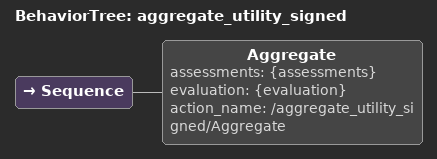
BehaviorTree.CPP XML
<?xml version="1.0" encoding="UTF-8"?>
<root BTCPP_format="4">
  <BehaviorTree ID="aggregate_utility_signed">
    <Sequence>
      <Aggregate assessments="{assessments}"
                 evaluation="{evaluation}"
                 action_name="/aggregate_utility_signed/Aggregate"/>
    </Sequence>
  </BehaviorTree>
</root>
